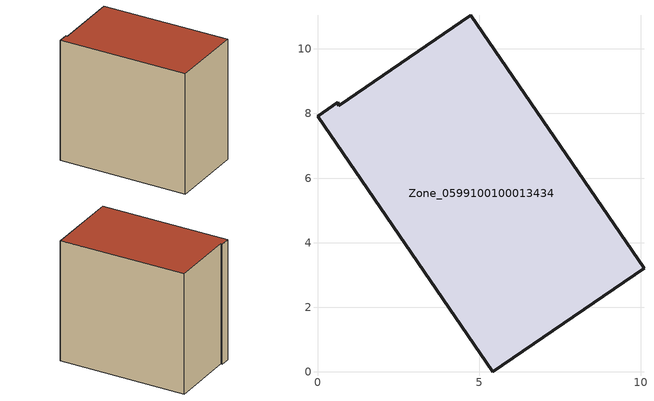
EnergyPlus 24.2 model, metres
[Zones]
Zone_0599100100013434
 floor ground (C_G): 0,7.92 0.62,8.35 0.66,8.23 4.74,11.05 10.11,3.21 5.42,0 z0
 wall outside (C_F): 5.42,0 10.11,3.21 4.74,11.05 0.66,8.23 0.62,8.35 0,7.92 5.42,0 z0:9.07
 roof outside (C_R): 0.62,8.35 0,7.92 5.42,0 10.11,3.21 4.74,11.05 0.66,8.23 z9.07
[BUILDING]
Pand.0599100100013434: North Axis=0; Terrain=City; Loads Convergence Tolerance Value=0.04; Temperature Convergence Tolerance Value=0.4; Solar Distribution=FullExterior; Maximum Number of Warmup Days=25; Minimum Number of Warmup Days=1
[Site:Location]
Rotterdam.The.Hague.AP_ZH_NLD Design_Conditions: Latitude=51.96; Longitude=4.45; Time Zone=1; Elevation=-4.5
[SITE:GROUNDTEMPERATURE:BUILDINGSURFACE]
18, 18, 18, 18, 18, 18, 18, 18, 18, 18, 18, 18
[MATERIAL] Thermal Absorptance=0.9; Solar Absorptance=0.7; Visible Absorptance=0.7
Name | Roughness | Thickness | Conductivity | Density | Specific Heat
G.TC.2015-2018 | MediumSmooth | 0.15 | 0.0428571 | 540 | 1210
F.TC.2015-2018 | Rough | 0.3 | 0.0666667 | 1920 | 840
R.TC.2015-2018 | MediumRough | 0.2 | 0.0333333 | 1500 | 1000
[CONSTRUCTION]
C_G: G.TC.2015-2018
C_F: F.TC.2015-2018
C_R: R.TC.2015-2018
[ZONE]
Zone_0599100100013434: Type=1; Multiplier=1; Ceiling Height=Autocalculate; Volume=Autocalculate; Floor Area=autocalculate; Part of Total Floor Area=Yes
[ZONEINFILTRATION:DESIGNFLOWRATE]
Infil_Zone_0599100100013434: Zone or ZoneList or Space or SpaceList=Zone_0599100100013434; Schedule=AlwaysOn; Design Flow Rate Calculation Method=Flow/Area; Flow Rate per Floor Area=0.0015; Constant Term Coefficient=1; Temperature Term Coefficient=0; Velocity Term Coefficient=0; Velocity Squared Term Coefficient=0
[HVACTEMPLATE:ZONE:IDEALLOADSAIRSYSTEM]
Zone_0599100100013434: Maximum Heating Supply Air Temperature=50; Minimum Cooling Supply Air Temperature=13; Maximum Heating Supply Air Humidity Ratio=0.0156; Minimum Cooling Supply Air Humidity Ratio=0.0077; Heating Limit=NoLimit; Cooling Limit=NoLimit; Dehumidification Control Type=ConstantSensibleHeatRatio; Cooling Sensible Heat Ratio=0.7; Dehumidification Setpoint=60; Humidification Control Type=None; Humidification Setpoint=30; Outdoor Air Method=None; Outdoor Air Flow Rate per Person=0.00944; Outdoor Air Flow Rate per Zone Floor Area=0; Outdoor Air Flow Rate per Zone=0; Demand Controlled Ventilation Type=None; Outdoor Air Economizer Type=NoEconomizer; Heat Recovery Type=None; Sensible Heat Recovery Effectiveness=0.7; Latent Heat Recovery Effectiveness=0.65
[ZONECONTROL:THERMOSTAT]
ThermostatControl_Zone_0599100100013434: Zone or ZoneList=Zone_0599100100013434; Control Type Schedule=DualSetpointControlType; Control 1=Thermostat_Zone_0599100100013434; Temperature Difference Between Cutout And Setpoint=0
[THERMOSTATSETPOINT:DUALSETPOINT]
Thermostat_Zone_0599100100013434: Heating Setpoint Temperature Schedule=HeatingSetpoint_Zone_0599100100013434; Cooling Setpoint Temperature Schedule=CoolingSetpoint_Zone_0599100100013434
[SCHEDULE:COMPACT]
HeatingSetpoint_Zone_0599100100013434: Through: 12/31, For: AllDays, Until: 24:00, 21
CoolingSetpoint_Zone_0599100100013434: Through: 12/31, For: AllDays, Until: 24:00, 24
DualSetpointControlType: Through: 12/31, For: AllDays, Until: 24:00, 4
AlwaysOn: Through: 12/31, For: AllDays, Until: 24:00, 1
